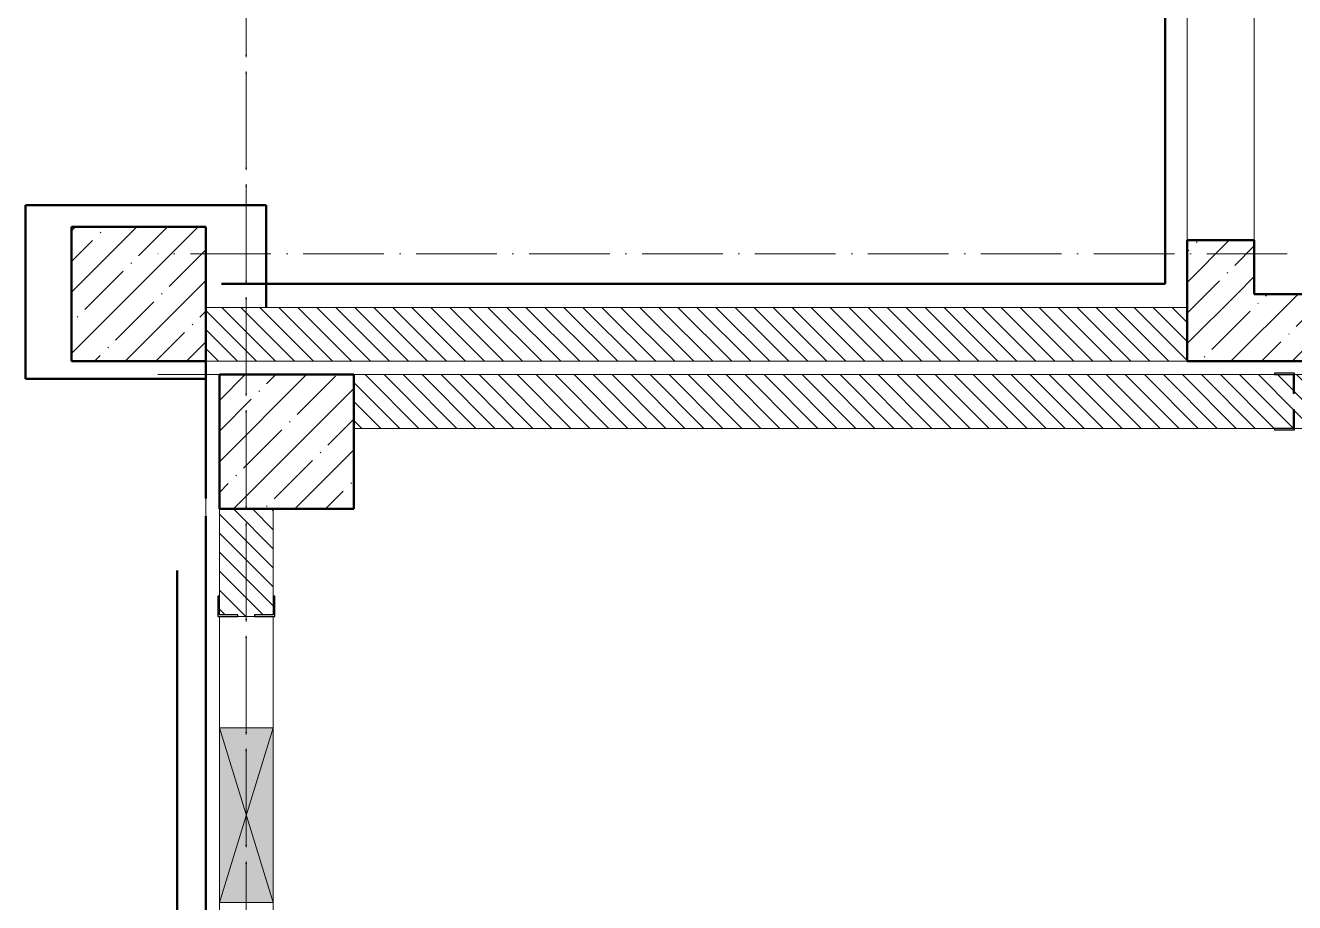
# Model space of a CAD drawing. Header units: millimetres. Extents: x -213536 to 1564669, y -45299 to 942238.
# Drawn here: x 642250 to 646971, y 331097 to 334362 of the extents above; entities that cross this region are included whole.
import ezdxf

# ---------------------------------------------------------------- set-up
doc = ezdxf.new("R2010")
doc.units = ezdxf.units.MM
doc.linetypes.add('50_200_ШТРИХ_1Т_ш5_п1_п1_', pattern=[700, 500, -100, 0, -100])
for name, color, linetype, lineweight in [('3) ЖБ 4м', 3, 'Continuous', 30), ('8.1)', 2, 'Continuous', 50), ('8.2)', 3, 'Continuous', 50), ('8.3)', 5, 'Continuous', 50), ('8.4)', 6, 'Continuous', 50), ('A-DETL-GENF-OTLN', 7, 'Continuous', 9), ('A-FLOR-____-OTLN', 7, 'Continuous', 9), ('A-GENM-____-MCUT', 7, 'Continuous', 25), ('A-GENM-____-OTLN-1', 7, 'Continuous', 25), ('A-GLAZ-____-OTLN', 7, 'Continuous', 9), ('A-WALL-____-MCUT', 7, 'Continuous', 13), ('A-WALL-____-MCUT-1', 7, 'Continuous', 9), ('A-WALL-____-MCUT-2', 7, 'Continuous', 50), ('A-WALL-____-MCUT-3', 7, 'Continuous', 9), ('A-WALL-____-OTLN', 7, 'Continuous', 9), ('A-WALL-____-PATT-1', 7, 'Continuous', 9), ('I-WALL-____-OTLN', 7, 'Continuous', 9), ('S-COLS-____-MCUT', 7, 'Continuous', 50), ('S-COLS-____-OTLN', 7, 'Continuous', 9), ('S-GRID-____-OTLN-1', 7, '50_200_ШТРИХ_1Т_ш5_п1_п1_', 9)]:
    doc.layers.add(name, color=color, linetype=linetype, lineweight=lineweight)
pattern_1 = [(135, (549721.475, 286281.11), (-35.35534, -35.35534), [])]
pattern_2 = [(45, (-93500, -46531.04), (-114.04925, 114.04925), []), (45, (-93385.95, -46531.04), (-114.04925, 114.04925), [201.613, -40.323, 3.353, -36.97])]
pattern_3 = [(45, (-92950, -47081.04), (-114.04925, 114.04925), []), (45, (-92835.95, -47081.04), (-114.04925, 114.04925), [201.613, -40.323, 3.353, -36.97])]
pattern_4 = [(45, (549721.47, 286281.11), (-114.04925, 114.04925), []), (45, (549835.52, 286281.11), (-114.04925, 114.04925), [201.612, -40.322, 3.353, -36.97])]

# ---------------------------------------------------------------- blocks, each defined once
blk = doc.blocks.new('BSC_Колонна _Прямоугольная - 500х500-V115-АР1_План отверстий 3 этажа в осях 1-64_Ю-ЯЯ')
at = {"layer": 'S-COLS-____-OTLN'}
h = blk.add_hatch(dxfattribs=at)
h.set_pattern_fill('FP_120', color=256, style=0, pattern_type=2)
h.set_pattern_definition(pattern_2)
h.paths.add_polyline_path([(-250, -250), (250, -250), (250, 250), (-250, 250)], flags=0)
at = {"layer": 'S-COLS-____-MCUT'}
for p, q in [((250, 250), (-250, 250)), ((-250, 250), (-250, -250)), ((250, -250), (250, 250)), ((-250, -250), (250, -250))]:
    blk.add_line(p, q, dxfattribs=at)
blk = doc.blocks.new('BSC_Колонна _Прямоугольная - 500х500-V123-АР1_План отверстий 3 этажа в осях 1-64_Ю-ЯЯ')
at = {"layer": 'S-COLS-____-OTLN'}
h = blk.add_hatch(dxfattribs=at)
h.set_pattern_fill('FP_128', color=256, style=0, pattern_type=2)
h.set_pattern_definition(pattern_3)
h.paths.add_polyline_path([(-250, -250), (250, -250), (250, 250), (-250, 250)], flags=0)
at = {"layer": 'S-COLS-____-MCUT'}
for p, q in [((250, 250), (-250, 250)), ((-250, 250), (-250, -250)), ((250, -250), (250, 250)), ((-250, -250), (250, -250))]:
    blk.add_line(p, q, dxfattribs=at)
blk = doc.blocks.new('Фахверк_СКБ_Уголок - 200_3550-28267367-АР1_План отверстий 3 этажа в осях 1-64_Ю-ЯЯ')
at = {"layer": 'A-GENM-____-MCUT'}
for p, q in [((200, 156), (125, 156)), ((125, 156), (125, 81)), ((131, 81), (131, 150)), ((131, 150), (200, 150)), ((200, 150), (200, 156)), ((125, 81), (131, 81)), ((131, 19), (125, 19)), ((125, 19), (125, -56)), ((131, -50), (131, 19)), ((125, -56), (200, -56)), ((200, -50), (131, -50)), ((200, -56), (200, -50))]:
    blk.add_line(p, q, dxfattribs=at)
blk = doc.blocks.new('Фахверк_СКБ_Уголок - 200_3960-28268576-АР1_План отверстий 3 этажа в осях 1-64_Ю-ЯЯ')
at = {"layer": 'A-GENM-____-MCUT'}
for p, q in [((200, 156), (125, 156)), ((125, 156), (125, 81)), ((131, 81), (131, 150)), ((131, 150), (200, 150)), ((200, 150), (200, 156)), ((125, 81), (131, 81)), ((131, 19), (125, 19)), ((125, 19), (125, -56)), ((131, -50), (131, 19)), ((125, -56), (200, -56)), ((200, -50), (131, -50)), ((200, -56), (200, -50))]:
    blk.add_line(p, q, dxfattribs=at)
blk = doc.blocks.new('AR_Отверстие прямоугольное _в стене_ - AR_Отверстие прямоугольное _в стене__ОВ-36945931-АР1_План отверстий 3 этажа в осях 1-64_Ю-ЯЯ')
at = {"layer": 'A-GLAZ-____-OTLN'}
blk.add_hatch(color=256, dxfattribs=at).paths.add_polyline_path([(325, 100), (-325, 100), (-325, -100), (325, -100)], flags=0)
at = {"layer": 'A-DETL-GENF-OTLN'}
for p, q in [((-325, -100), (-325, 100)), ((-325, 100), (325, 100)), ((325, 100), (-325, -100)), ((-325, 100), (325, -100)), ((325, 100), (-325, 100)), ((-325, 100), (-325, -100)), ((325, 100), (325, -100)), ((325, -100), (325, 100)), ((325, -100), (-325, -100)), ((-325, -100), (325, -100))]:
    blk.add_line(p, q, dxfattribs=at)
blk = doc.blocks.new('BSC_Колонна _Прямоугольная - 500х500-V139-АР1_План отверстий 3 этажа в осях 1-64_А-ГГ')
at = {"layer": 'S-COLS-____-OTLN'}
h = blk.add_hatch(dxfattribs=at)
h.set_pattern_fill('FP_162', color=256, style=0, pattern_type=2)
h.set_pattern_definition(pattern_2)
h.paths.add_polyline_path([(-250, -250), (250, -250), (250, 250), (-250, 250)], flags=0)
at = {"layer": 'S-COLS-____-MCUT'}
for p, q in [((250, 250), (-250, 250)), ((-250, 250), (-250, -250)), ((250, -250), (250, 250)), ((-250, -250), (250, -250))]:
    blk.add_line(p, q, dxfattribs=at)
blk = doc.blocks.new('BSC_Колонна _Прямоугольная - 500х500-V147-АР1_План отверстий 3 этажа в осях 1-64_А-ГГ')
at = {"layer": 'S-COLS-____-OTLN'}
h = blk.add_hatch(dxfattribs=at)
h.set_pattern_fill('FP_170', color=256, style=0, pattern_type=2)
h.set_pattern_definition(pattern_3)
h.paths.add_polyline_path([(-250, -250), (250, -250), (250, 250), (-250, 250)], flags=0)
at = {"layer": 'S-COLS-____-MCUT'}
for p, q in [((250, 250), (-250, 250)), ((-250, 250), (-250, -250)), ((250, -250), (250, 250)), ((-250, -250), (250, -250))]:
    blk.add_line(p, q, dxfattribs=at)
blk = doc.blocks.new('Фахверк_СКБ_Уголок - 200_3550-28267367-АР1_План отверстий 3 этажа в осях 1-64_А-ГГ')
at = {"layer": 'A-GENM-____-MCUT'}
for p, q in [((200, 156), (125, 156)), ((125, 156), (125, 81)), ((131, 81), (131, 150)), ((131, 150), (200, 150)), ((200, 150), (200, 156)), ((125, 81), (131, 81)), ((131, 19), (125, 19)), ((125, 19), (125, -56)), ((131, -50), (131, 19)), ((125, -56), (200, -56)), ((200, -50), (131, -50)), ((200, -56), (200, -50))]:
    blk.add_line(p, q, dxfattribs=at)
blk = doc.blocks.new('Фахверк_СКБ_Уголок - 200_3960-28268576-АР1_План отверстий 3 этажа в осях 1-64_А-ГГ')
at = {"layer": 'A-GENM-____-MCUT'}
for p, q in [((200, 156), (125, 156)), ((125, 156), (125, 81)), ((131, 81), (131, 150)), ((131, 150), (200, 150)), ((200, 150), (200, 156)), ((125, 81), (131, 81)), ((131, 19), (125, 19)), ((125, 19), (125, -56)), ((131, -50), (131, 19)), ((125, -56), (200, -56)), ((200, -50), (131, -50)), ((200, -56), (200, -50))]:
    blk.add_line(p, q, dxfattribs=at)
blk = doc.blocks.new('AR_Отверстие прямоугольное _в стене_ - AR_Отверстие прямоугольное _в стене__ОВ-36945931-АР1_План отверстий 3 этажа в осях 1-64_А-ГГ')
at = {"layer": 'A-GLAZ-____-OTLN'}
blk.add_hatch(color=256, dxfattribs=at).paths.add_polyline_path([(325, 100), (-325, 100), (-325, -100), (325, -100)], flags=0)
at = {"layer": 'A-DETL-GENF-OTLN'}
for p, q in [((-325, -100), (-325, 100)), ((-325, 100), (325, 100)), ((325, 100), (-325, -100)), ((-325, 100), (325, -100)), ((325, 100), (-325, 100)), ((-325, 100), (-325, -100)), ((325, 100), (325, -100)), ((325, -100), (325, 100)), ((325, -100), (-325, -100)), ((-325, -100), (325, -100))]:
    blk.add_line(p, q, dxfattribs=at)

msp = doc.modelspace()

# ---------------------------------------------------------------- hatches: boundary and pattern name
at = {"layer": 'A-WALL-____-PATT-1'}
h = msp.add_hatch(dxfattribs=at)
h.set_pattern_fill('FP_12', color=256, style=0, pattern_type=2)
h.set_pattern_definition(pattern_4)
h.paths.add_polyline_path([(646571.5, 333362.2), (646821.5, 333362.2), (646821.5, 333562.2), (646571.5, 333562.2)], flags=0)
h.paths.add_polyline_path([(646821.5, 335162.2), (646821.5, 336012.2), (646571.5, 336012.2), (646571.5, 335162.2)], flags=0)
h = msp.add_hatch(dxfattribs=at)
h.set_pattern_fill('FP_38', color=256, style=0, pattern_type=2)
h.set_pattern_definition(pattern_4)
h.paths.add_polyline_path([(646821.5, 333362.2), (646821.5, 333562.2), (646571.5, 333562.2), (646571.5, 333362.2)], flags=0)
h = msp.add_hatch(dxfattribs=at)
h.set_pattern_fill('FP_12', color=256, style=0, pattern_type=2)
h.set_pattern_definition(pattern_4)
h.paths.add_polyline_path([(650971.5, 333112.2), (650971.5, 333362.2), (646571.5, 333362.2), (646571.5, 333112.2), (650452.9, 333112.2)], flags=0)
h = msp.add_hatch(dxfattribs=at)
h.set_pattern_fill('FP_38', color=256, style=0, pattern_type=2)
h.set_pattern_definition(pattern_4)
h.paths.add_polyline_path([(650971.5, 333112.2), (650971.5, 333362.2), (646571.5, 333362.2), (646571.5, 333112.2), (650453.3, 333112.2)], flags=0)
h = msp.add_hatch(dxfattribs=at)
h.set_pattern_fill('FP_9', color=256, style=0, pattern_type=2)
h.set_pattern_definition(pattern_1)
h.paths.add_polyline_path([(646571.5, 333112.2), (646571.5, 333312.2), (642921.5, 333312.2), (642921.5, 333112.2), (645150.5, 333112.2)], flags=0)
h = msp.add_hatch(dxfattribs=at)
h.set_pattern_fill('FP_6', color=256, style=0, pattern_type=2)
h.set_pattern_definition(pattern_1)
h.paths.add_polyline_path([(646571.5, 333112.2), (646571.5, 333312.2), (642921.5, 333312.2), (642921.5, 333112.2), (645150.9, 333112.2)], flags=0)
h = msp.add_hatch(dxfattribs=at)
h.set_pattern_fill('FP_9', color=256, style=0, pattern_type=2)
h.set_pattern_definition(pattern_1)
h.paths.add_polyline_path([(650471.5, 332862.2), (650471.5, 333062.2), (646971.5, 333062.2), (646971.5, 332993.2), (646965.5, 332993.2), (646965.5, 333062.2), (643471.5, 333062.2), (643471.5, 332862.2), (646965.5, 332862.2), (646965.5, 332931.2), (646971.5, 332931.2), (646971.5, 332862.2), (650452.9, 332862.2)], flags=0)
h = msp.add_hatch(dxfattribs=at)
h.set_pattern_fill('FP_6', color=256, style=0, pattern_type=2)
h.set_pattern_definition(pattern_1)
h.paths.add_polyline_path([(650471.5, 332862.2), (650471.5, 333062.2), (646971.5, 333062.2), (646971.5, 332993.2), (646965.5, 332993.2), (646965.5, 333062.2), (643471.5, 333062.2), (643471.5, 332862.2), (646965.5, 332862.2), (646965.5, 332931.2), (646971.5, 332931.2), (646971.5, 332862.2), (650453.3, 332862.2)], flags=0)
h = msp.add_hatch(dxfattribs=at)
h.set_pattern_fill('FP_9', color=256, style=0, pattern_type=2)
h.set_pattern_definition(pattern_1)
h.paths.add_polyline_path([(642971.5, 329212.2), (643171.5, 329212.2), (643171.5, 329812.2), (642971.5, 329812.2), (642971.5, 329781.4)], flags=0)
h.paths.add_polyline_path([(643040.5, 330212.2), (643102.5, 330212.2), (643102.5, 330218.2), (643171.5, 330218.2), (643170.5, 330456.2), (643102.5, 330456.2), (643102.5, 330462.2), (643040.5, 330462.2), (643040.5, 330456.2), (642971.5, 330456.2), (642971.5, 330218.2), (643040.5, 330218.2)], flags=0)
h.paths.add_polyline_path([(643040.5, 332162.2), (643102.5, 332162.2), (643102.5, 332168.2), (643171.5, 332168.2), (643171.5, 332562.2), (642971.5, 332562.2), (642971.5, 332168.2), (643040.5, 332168.2)], flags=0)
h = msp.add_hatch(dxfattribs=at)
h.set_pattern_fill('FP_6', color=256, style=0, pattern_type=2)
h.set_pattern_definition(pattern_1)
h.paths.add_polyline_path([(642971.5, 329212.2), (643171.5, 329212.2), (643171.5, 329812.2), (642971.5, 329812.2)], flags=0)
h.paths.add_polyline_path([(643102.5, 330212.2), (643102.5, 330218.2), (643171.5, 330218.2), (643170.5, 330456.2), (643102.5, 330456.2), (643102.5, 330462.2), (643040.5, 330462.2), (643040.5, 330456.2), (642971.5, 330456.2), (642971.5, 330218.2), (643040.5, 330218.2), (643040.5, 330212.2)], flags=0)
h.paths.add_polyline_path([(643102.5, 332162.2), (643102.5, 332168.2), (643171.5, 332168.2), (643171.5, 332562.2), (642971.5, 332562.2), (642971.5, 332168.2), (643040.5, 332168.2), (643040.5, 332162.2)], flags=0)

# ---------------------------------------------------------------- linework, layer by layer
at = {"layer": '3) ЖБ 4м'}
msp.add_lwpolyline([(643171.5, 332562.2), (643471.5, 332562.2), (643471.5, 332862.2)], dxfattribs=at)
at = {"layer": '8.1)', "lineweight": 50}
msp.add_lwpolyline([(642813.9, 329762.2), (642813.9, 332333.6)], dxfattribs=at)
at = {"layer": '8.2)', "lineweight": 50}
for p, q in [((646490.2, 335498.4), (646490.2, 333400.6)), ((643145.6, 333693.1), (642249.7, 333693.1)), ((642249.7, 333693.1), (642249.7, 333047.1)), ((643145.6, 333312.2), (643145.6, 333693.1)), ((642921.5, 332601.5), (642921.5, 333182.4)), ((642249.7, 333047.1), (642921.5, 333047.1))]:
    msp.add_line(p, q, dxfattribs=at)
at = {"layer": '8.3)', "lineweight": 50}
for points in [[(642979.1, 333400.6), (646490.2, 333400.6)], [(642921.5, 329820.4), (642921.5, 332535.6)]]:
    msp.add_lwpolyline(points, dxfattribs=at)
at = {"layer": '8.4)', "lineweight": 50}
for p, q in [((646490.2, 335498.4), (646490.2, 333400.6)), ((643145.6, 333693.1), (642249.7, 333693.1)), ((642249.7, 333693.1), (642249.7, 333047.1)), ((643145.6, 333312.2), (643145.6, 333693.1)), ((642921.5, 332601.5), (642921.5, 333182.4)), ((642249.7, 333047.1), (642921.5, 333047.1))]:
    msp.add_line(p, q, dxfattribs=at)
for points in [[(642979.1, 333400.6), (646490.2, 333400.6)], [(642921.5, 329820.4), (642921.5, 332535.6)]]:
    msp.add_lwpolyline(points, dxfattribs=at)
at = {"layer": 'A-FLOR-____-OTLN'}
msp.add_line((642921.5, 329762.2), (642921.5, 333112.2), dxfattribs=at)
msp.add_line((642921.5, 329762.2), (642921.5, 333112.2), dxfattribs=at)
at = {"layer": 'A-WALL-____-MCUT'}
for p, q in [((646571.5, 333312.2), (642921.5, 333312.2)), ((642921.5, 333112.2), (646571.5, 333112.2)), ((646896.5, 333062.2), (643471.5, 333062.2)), ((650471.5, 333062.2), (646971.5, 333062.2)), ((643471.5, 332862.2), (646896.5, 332862.2)), ((646971.5, 332862.2), (650471.5, 332862.2)), ((642971.5, 332562.2), (642971.5, 332237.2)), ((643171.5, 332237.2), (643171.5, 332562.2)), ((643040.5, 332162.2), (643102.5, 332162.2))]:
    msp.add_line(p, q, dxfattribs=at)
at = {"layer": 'A-WALL-____-MCUT-1'}
for p, q in [((646571.5, 333562.2), (646571.5, 333112.2)), ((646821.5, 333362.2), (646821.5, 333562.2)), ((650971.5, 333362.2), (646821.5, 333362.2)), ((646571.5, 333112.2), (650971.5, 333112.2))]:
    msp.add_line(p, q, dxfattribs=at)
at = {"layer": 'A-WALL-____-MCUT-2'}
for p, q in [((646821.5, 333562.2), (646571.5, 333562.2)), ((646571.5, 333562.2), (646571.5, 333112.2)), ((646821.5, 333362.2), (646821.5, 333562.2)), ((650971.5, 333362.2), (646821.5, 333362.2)), ((646571.5, 333112.2), (650971.5, 333112.2))]:
    msp.add_line(p, q, dxfattribs=at)
at = {"layer": 'A-WALL-____-MCUT-3'}
for p, q in [((646571.5, 333312.2), (642921.5, 333312.2)), ((642921.5, 333112.2), (646571.5, 333112.2)), ((646896.5, 333062.2), (643471.5, 333062.2)), ((643471.5, 332862.2), (646896.5, 332862.2)), ((642971.5, 332562.2), (642971.5, 332237.2)), ((643171.5, 332237.2), (643171.5, 332562.2)), ((643040.5, 332162.2), (643102.5, 332162.2))]:
    msp.add_line(p, q, dxfattribs=at)
at = {"layer": 'A-WALL-____-OTLN'}
for p, q in [((646571.5, 333562.2), (646571.5, 335162.2)), ((646821.5, 335162.2), (646821.5, 333562.2))]:
    msp.add_line(p, q, dxfattribs=at)
at = {"layer": 'I-WALL-____-OTLN'}
for p, q in [((642971.5, 331747.2), (642971.5, 332162.2)), ((642971.5, 331747.2), (642971.5, 332162.2)), ((643171.5, 332162.2), (643171.5, 331747.2)), ((643171.5, 332162.2), (643171.5, 331747.2)), ((642971.5, 330462.2), (642971.5, 331097.2)), ((642971.5, 330462.2), (642971.5, 331097.2)), ((643171.5, 331097.2), (643171.5, 330462.2)), ((643171.5, 331097.2), (643171.5, 330462.2))]:
    msp.add_line(p, q, dxfattribs=at)
at = {"layer": 'S-GRID-____-OTLN-1', "color": 251, "ltscale": 0.6, "true_color": 0x636466}
for p, q in [((643071.5, 326262.2), (643071.5, 377174)), ((643071.5, 281798.5), (643071.5, 336162.1)), ((653665.9, 333512.2), (642742.7, 333512.2)), ((653665.9, 333512.2), (642742.7, 333512.2)), ((642742.7, 333062.2), (653795.9, 333062.2)), ((642742.7, 333062.2), (653795.9, 333062.2))]:
    msp.add_line(p, q, dxfattribs=at)

# ---------------------------------------------------------------- block references
at = {"layer": 'A-GENM-____-OTLN-1'}
for name, p, rotation in [('Фахверк_СКБ_Уголок - 200_3550-28267367-АР1_План отверстий 3 этажа в осях 1-64_Ю-ЯЯ', (647096.5, 333012.2), 180), ('Фахверк_СКБ_Уголок - 200_3550-28267367-АР1_План отверстий 3 этажа в осях 1-64_А-ГГ', (647096.5, 333012.2), 180), ('Фахверк_СКБ_Уголок - 200_3960-28268576-АР1_План отверстий 3 этажа в осях 1-64_Ю-ЯЯ', (643121.5, 332037.2), 89.9999999999999), ('Фахверк_СКБ_Уголок - 200_3960-28268576-АР1_План отверстий 3 этажа в осях 1-64_А-ГГ', (643121.5, 332037.2), 89.9999999999999)]:
    msp.add_blockref(name, p, dxfattribs=dict(at, rotation=rotation))
at = {"layer": 'A-GLAZ-____-OTLN', "rotation": 269.9999999999999}
for name in ['AR_Отверстие прямоугольное _в стене_ - AR_Отверстие прямоугольное _в стене__ОВ-36945931-АР1_План отверстий 3 этажа в осях 1-64_Ю-ЯЯ', 'AR_Отверстие прямоугольное _в стене_ - AR_Отверстие прямоугольное _в стене__ОВ-36945931-АР1_План отверстий 3 этажа в осях 1-64_А-ГГ']:
    msp.add_blockref(name, (643071.5, 331422.2), dxfattribs=at)
at = {"layer": 'S-COLS-____-OTLN'}
for name, p in [('BSC_Колонна _Прямоугольная - 500х500-V123-АР1_План отверстий 3 этажа в осях 1-64_Ю-ЯЯ', (642671.5, 333362.2)), ('BSC_Колонна _Прямоугольная - 500х500-V147-АР1_План отверстий 3 этажа в осях 1-64_А-ГГ', (642671.5, 333362.2)), ('BSC_Колонна _Прямоугольная - 500х500-V115-АР1_План отверстий 3 этажа в осях 1-64_Ю-ЯЯ', (643221.5, 332812.2)), ('BSC_Колонна _Прямоугольная - 500х500-V139-АР1_План отверстий 3 этажа в осях 1-64_А-ГГ', (643221.5, 332812.2))]:
    msp.add_blockref(name, p, dxfattribs=at)

doc.saveas('drawing.dxf')
